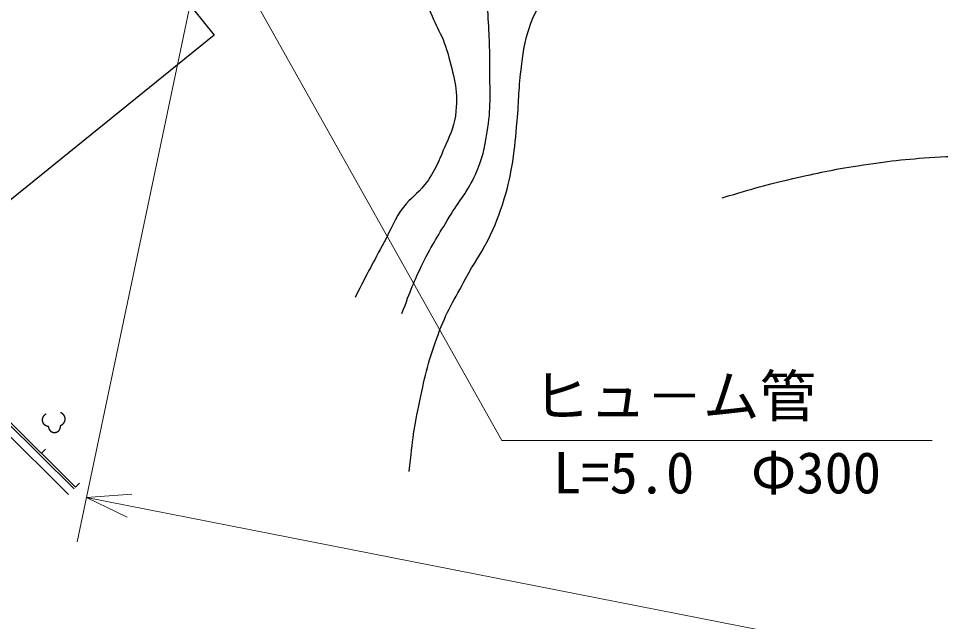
# Model space of a CAD drawing. Units: millimetres, scale not verified. Extents: x 40000 to 680000, y 20000 to 380000.
# Drawn here: x 198084 to 238786, y 264370 to 290999 of the extents above; entities that cross this region are included whole.
import ezdxf
from ezdxf.enums import TextEntityAlignment as Align

# ---------------------------------------------------------------- set-up
doc = ezdxf.new("R2010")
doc.units = ezdxf.units.MM
doc.header["$LTSCALE"] = 1000
doc.layers.add('M-BGD', color=7, linetype='Continuous', lineweight=25)
doc.layers.add('M-STR-HTXT', color=7, linetype='Continuous', lineweight=13)
doc.styles.add('ＭＳ ゴシック', font='')
doc.styles.get('ＭＳ ゴシック').set_extended_font_data('MS Gothic')

msp = doc.modelspace()

# ---------------------------------------------------------------- linework, layer by layer
at = {"layer": 'M-BGD'}
for p, q in [((202835, 295082), (206730, 290266)), ((206730, 290266), (195688, 281337)), ((199274, 273520), (199279, 273523)), ((199279, 273523), (199283, 273526)), ((199283, 273526), (199287, 273529)), ((199287, 273529), (199292, 273531)), ((199292, 273531), (199296, 273534)), ((199296, 273534), (199301, 273537)), ((199943, 273595), (199938, 273596)), ((199948, 273593), (199943, 273595)), ((199953, 273591), (199948, 273593)), ((199958, 273589), (199953, 273591)), ((199963, 273587), (199958, 273589)), ((199968, 273585), (199963, 273587)), ((199973, 273583), (199968, 273585)), ((199977, 273580), (199973, 273583)), ((199982, 273578), (199977, 273580)), ((199987, 273575), (199982, 273578)), ((199991, 273573), (199987, 273575)), ((199996, 273570), (199991, 273573)), ((200000, 273568), (199996, 273570)), ((200005, 273565), (200000, 273568)), ((200009, 273562), (200005, 273565)), ((200014, 273559), (200009, 273562)), ((200018, 273556), (200014, 273559)), ((200022, 273553), (200018, 273556)), ((200027, 273550), (200022, 273553)), ((200031, 273546), (200027, 273550)), ((200035, 273543), (200031, 273546)), ((200039, 273540), (200035, 273543)), ((200043, 273536), (200039, 273540)), ((200047, 273533), (200043, 273536)), ((200051, 273529), (200047, 273533)), ((200055, 273525), (200051, 273529)), ((200058, 273522), (200055, 273525)), ((200062, 273518), (200058, 273522)), ((200537, 270231), (197511, 273236)), ((200607, 270302), (197582, 273307)), ((199146, 273293), (199147, 273298)), ((199146, 273287), (199146, 273293)), ((199146, 273282), (199146, 273287)), ((199146, 273277), (199146, 273282)), ((199146, 273271), (199146, 273277)), ((199146, 273266), (199146, 273271)), ((199146, 273261), (199146, 273266)), ((199146, 273256), (199146, 273261)), ((199147, 273250), (199146, 273256)), ((199147, 273303), (199148, 273308)), ((199147, 273298), (199147, 273303)), ((199147, 273245), (199147, 273250)), ((199148, 273240), (199147, 273245)), ((199148, 273314), (199149, 273319)), ((199148, 273308), (199148, 273314)), ((199149, 273234), (199148, 273240)), ((199149, 273319), (199150, 273324)), ((199149, 273229), (199149, 273234)), ((199150, 273224), (199149, 273229)), ((199150, 273324), (199151, 273329)), ((199151, 273219), (199150, 273224)), ((199151, 273329), (199152, 273334)), ((199152, 273214), (199151, 273219)), ((199152, 273334), (199153, 273340)), ((199153, 273208), (199152, 273214)), ((199153, 273340), (199154, 273345)), ((199154, 273203), (199153, 273208)), ((199154, 273345), (199156, 273350)), ((199156, 273198), (199154, 273203)), ((199156, 273350), (199157, 273355)), ((199157, 273193), (199156, 273198)), ((199157, 273355), (199158, 273360)), ((199159, 273188), (199157, 273193)), ((199158, 273360), (199160, 273365)), ((199160, 273183), (199159, 273188)), ((199160, 273365), (199162, 273370)), ((199162, 273178), (199160, 273183)), ((199162, 273370), (199163, 273375)), ((199164, 273173), (199162, 273178)), ((199163, 273375), (199165, 273380)), ((199165, 273168), (199164, 273173)), ((199165, 273380), (199167, 273385)), ((199167, 273163), (199165, 273168)), ((199167, 273385), (199169, 273390)), ((199169, 273158), (199167, 273163)), ((199169, 273390), (199171, 273395)), ((199171, 273153), (199169, 273158)), ((199171, 273395), (199173, 273400)), ((199174, 273148), (199171, 273153)), ((199173, 273400), (199176, 273404)), ((199176, 273144), (199174, 273148)), ((199176, 273404), (199178, 273409)), ((199178, 273139), (199176, 273144)), ((199178, 273409), (199180, 273414)), ((199181, 273134), (199178, 273139)), ((199180, 273414), (199183, 273419)), ((199183, 273130), (199181, 273134)), ((199183, 273419), (199186, 273423)), ((199186, 273125), (199183, 273130)), ((199186, 273423), (199188, 273428)), ((199189, 273120), (199186, 273125)), ((199188, 273428), (199191, 273432)), ((199191, 273116), (199189, 273120)), ((199191, 273432), (199194, 273437)), ((199194, 273111), (199191, 273116)), ((199194, 273437), (199197, 273441)), ((199197, 273441), (199200, 273446)), ((199200, 273446), (199203, 273450)), ((199203, 273450), (199206, 273454)), ((199206, 273454), (199209, 273458)), ((199209, 273458), (199212, 273462)), ((199212, 273462), (199216, 273467)), ((199216, 273467), (199219, 273471)), ((199219, 273471), (199223, 273475)), ((199223, 273475), (199226, 273478)), ((199226, 273478), (199230, 273482)), ((199230, 273482), (199234, 273486)), ((199234, 273486), (199237, 273490)), ((199237, 273490), (199241, 273493)), ((199241, 273493), (199245, 273497)), ((199245, 273497), (199249, 273501)), ((199249, 273501), (199253, 273504)), ((199253, 273504), (199257, 273507)), ((199257, 273507), (199261, 273511)), ((199261, 273511), (199266, 273514)), ((199266, 273514), (199270, 273517)), ((199270, 273517), (199274, 273520)), ((200066, 273514), (200062, 273518)), ((200069, 273510), (200066, 273514)), ((200073, 273506), (200069, 273510)), ((200069, 273113), (200072, 273117)), ((200072, 273117), (200076, 273121)), ((200076, 273502), (200073, 273506)), ((200079, 273498), (200076, 273502)), ((200076, 273121), (200079, 273125)), ((200083, 273494), (200079, 273498)), ((200079, 273125), (200082, 273129)), ((200082, 273129), (200086, 273134)), ((200086, 273489), (200083, 273494)), ((200089, 273485), (200086, 273489)), ((200086, 273134), (200089, 273138)), ((200092, 273481), (200089, 273485)), ((200089, 273138), (200092, 273142)), ((200095, 273476), (200092, 273481)), ((200092, 273142), (200095, 273147)), ((200098, 273472), (200095, 273476)), ((200095, 273147), (200098, 273151)), ((200101, 273467), (200098, 273472)), ((200098, 273151), (200100, 273156)), ((200100, 273156), (200103, 273160)), ((200103, 273463), (200101, 273467)), ((200106, 273458), (200103, 273463)), ((200103, 273160), (200106, 273165)), ((200109, 273454), (200106, 273458)), ((200106, 273165), (200108, 273169)), ((200108, 273169), (200111, 273174)), ((200111, 273449), (200109, 273454)), ((200113, 273444), (200111, 273449)), ((200111, 273174), (200113, 273179)), ((200116, 273440), (200113, 273444)), ((200113, 273179), (200116, 273183)), ((200118, 273435), (200116, 273440)), ((200116, 273183), (200118, 273188)), ((200120, 273430), (200118, 273435)), ((200118, 273188), (200120, 273193)), ((200122, 273425), (200120, 273430)), ((200120, 273193), (200122, 273198)), ((200124, 273420), (200122, 273425)), ((200122, 273198), (200124, 273203)), ((200126, 273415), (200124, 273420)), ((200124, 273203), (200126, 273208)), ((200128, 273410), (200126, 273415)), ((200126, 273208), (200128, 273213)), ((200129, 273405), (200128, 273410)), ((200128, 273213), (200129, 273218)), ((200131, 273400), (200129, 273405)), ((200129, 273218), (200131, 273223)), ((200133, 273395), (200131, 273400)), ((200131, 273223), (200132, 273228)), ((200132, 273228), (200134, 273233)), ((200134, 273390), (200133, 273395)), ((200135, 273385), (200134, 273390)), ((200134, 273233), (200135, 273238)), ((200137, 273380), (200135, 273385)), ((200135, 273238), (200136, 273243)), ((200136, 273243), (200138, 273248)), ((200138, 273375), (200137, 273380)), ((200139, 273369), (200138, 273375)), ((200138, 273248), (200139, 273254)), ((200140, 273364), (200139, 273369)), ((200139, 273254), (200140, 273259)), ((200141, 273359), (200140, 273364)), ((200140, 273259), (200141, 273264)), ((200141, 273354), (200141, 273359)), ((200142, 273348), (200141, 273354)), ((200141, 273269), (200142, 273275)), ((200141, 273264), (200141, 273269)), ((200143, 273343), (200142, 273348)), ((200142, 273275), (200143, 273280)), ((200143, 273338), (200143, 273343)), ((200144, 273333), (200143, 273338)), ((200143, 273285), (200144, 273290)), ((200143, 273280), (200143, 273285)), ((200144, 273327), (200144, 273333)), ((200144, 273322), (200144, 273327)), ((200144, 273317), (200144, 273322)), ((200144, 273312), (200144, 273317)), ((200144, 273306), (200144, 273312)), ((200144, 273301), (200144, 273306)), ((200144, 273296), (200144, 273301)), ((200144, 273290), (200144, 273296)), ((200290, 269982), (197263, 272989)), ((199197, 273107), (199194, 273111)), ((199200, 273103), (199197, 273107)), ((199203, 273098), (199200, 273103)), ((199206, 273094), (199203, 273098)), ((199209, 273090), (199206, 273094)), ((199213, 273086), (199209, 273090)), ((199216, 273082), (199213, 273086)), ((199220, 273078), (199216, 273082)), ((199223, 273074), (199220, 273078)), ((199227, 273070), (199223, 273074)), ((199230, 273066), (199227, 273070)), ((199234, 273062), (199230, 273066)), ((199238, 273058), (199234, 273062)), ((199242, 273055), (199238, 273058)), ((199246, 273051), (199242, 273055)), ((199250, 273048), (199246, 273051)), ((199254, 273044), (199250, 273048)), ((199258, 273041), (199254, 273044)), ((199262, 273038), (199258, 273041)), ((199266, 273035), (199262, 273038)), ((199270, 273031), (199266, 273035)), ((199275, 273028), (199270, 273031)), ((199279, 273025), (199275, 273028)), ((199283, 273022), (199279, 273025)), ((199288, 273020), (199283, 273022)), ((199292, 273017), (199288, 273020)), ((199297, 273014), (199292, 273017)), ((199302, 273012), (199297, 273014)), ((199306, 273009), (199302, 273012)), ((199311, 273007), (199306, 273009)), ((199316, 273004), (199311, 273007)), ((199321, 273002), (199316, 273004)), ((199325, 273000), (199321, 273002)), ((199330, 272998), (199325, 273000)), ((199335, 272996), (199330, 272998)), ((199340, 272994), (199335, 272996)), ((199345, 272992), (199340, 272994)), ((199350, 272990), (199345, 272992)), ((199355, 272989), (199350, 272990)), ((199360, 272987), (199355, 272989)), ((199365, 272986), (199360, 272987)), ((199370, 272984), (199365, 272986)), ((199376, 272983), (199370, 272984)), ((199381, 272982), (199376, 272983)), ((199386, 272981), (199381, 272982)), ((199391, 272980), (199386, 272981)), ((199396, 272979), (199391, 272980)), ((199402, 272978), (199396, 272979)), ((199407, 272977), (199402, 272978)), ((199938, 273027), (199943, 273029)), ((199943, 273029), (199948, 273030)), ((199948, 273030), (199953, 273032)), ((199953, 273032), (199958, 273034)), ((199958, 273034), (199963, 273036)), ((199963, 273036), (199967, 273038)), ((199967, 273038), (199972, 273041)), ((199972, 273041), (199977, 273043)), ((199977, 273043), (199982, 273045)), ((199982, 273045), (199986, 273048)), ((199986, 273048), (199991, 273050)), ((199991, 273050), (199996, 273053)), ((199996, 273053), (200000, 273056)), ((200000, 273056), (200005, 273058)), ((200005, 273058), (200009, 273061)), ((200009, 273061), (200014, 273064)), ((200014, 273064), (200018, 273067)), ((200018, 273067), (200022, 273070)), ((200022, 273070), (200026, 273074)), ((200026, 273074), (200031, 273077)), ((200031, 273077), (200035, 273080)), ((200035, 273080), (200039, 273083)), ((200039, 273083), (200043, 273087)), ((200043, 273087), (200047, 273090)), ((200047, 273090), (200051, 273094)), ((200051, 273094), (200054, 273098)), ((200054, 273098), (200058, 273101)), ((200058, 273101), (200062, 273105)), ((200062, 273105), (200065, 273109)), ((200065, 273109), (200069, 273113)), ((199095, 271804), (199271, 271981)), ((200607, 270302), (200783, 270479))]:
    msp.add_line(p, q, dxfattribs=at)
for points in [[(199407, 272977), (199407, 272973), (199407, 272968), (199408, 272963), (199408, 272959), (199409, 272954), (199409, 272949), (199410, 272945), (199411, 272940), (199411, 272935), (199412, 272931), (199413, 272926), (199415, 272922), (199416, 272917), (199417, 272912), (199418, 272908), (199420, 272903), (199421, 272899), (199423, 272895), (199424, 272890), (199426, 272886), (199428, 272881), (199430, 272877), (199432, 272873), (199434, 272869), (199436, 272864), (199438, 272860), (199440, 272856), (199443, 272852), (199445, 272848), (199448, 272844), (199450, 272840), (199453, 272836), (199455, 272832), (199458, 272828), (199461, 272825), (199464, 272821), (199467, 272817), (199470, 272813), (199473, 272810), (199476, 272806), (199479, 272803), (199483, 272800), (199486, 272796), (199489, 272793), (199493, 272790), (199496, 272787), (199500, 272783), (199503, 272780), (199507, 272777), (199511, 272775), (199514, 272772), (199518, 272769), (199522, 272766), (199526, 272764), (199530, 272761), (199534, 272758), (199538, 272756), (199542, 272754), (199546, 272751), (199550, 272749), (199555, 272747), (199559, 272745), (199563, 272743), (199567, 272741), (199572, 272739), (199576, 272737), (199581, 272736), (199585, 272734), (199589, 272733), (199594, 272731), (199598, 272730), (199603, 272729), (199607, 272727), (199612, 272726), (199617, 272725), (199621, 272724), (199626, 272723), (199631, 272723), (199635, 272722), (199640, 272721), (199645, 272721), (199649, 272720), (199654, 272720), (199659, 272719), (199663, 272719), (199668, 272719), (199673, 272719), (199677, 272719), (199682, 272719), (199687, 272719), (199692, 272720), (199696, 272720), (199701, 272720), (199706, 272721), (199710, 272721), (199715, 272722), (199720, 272723), (199724, 272724), (199729, 272725), (199733, 272726), (199738, 272727), (199743, 272728), (199747, 272729), (199752, 272731), (199756, 272732), (199761, 272734), (199765, 272735), (199769, 272737), (199774, 272738), (199778, 272740), (199783, 272742), (199787, 272744), (199791, 272746), (199795, 272748), (199799, 272750), (199804, 272753), (199808, 272755), (199812, 272757), (199816, 272760), (199820, 272762), (199824, 272765), (199828, 272768), (199831, 272770), (199835, 272773), (199839, 272776), (199843, 272779), (199846, 272782), (199850, 272785), (199853, 272788), (199857, 272791), (199860, 272795), (199863, 272798), (199867, 272801), (199870, 272805), (199873, 272808), (199876, 272812), (199879, 272815), (199882, 272819), (199885, 272823), (199888, 272827), (199891, 272830), (199894, 272834), (199896, 272838), (199899, 272842), (199901, 272846), (199904, 272850), (199906, 272854), (199908, 272858), (199911, 272862), (199913, 272867), (199915, 272871), (199917, 272875), (199919, 272879), (199921, 272884), (199922, 272888), (199924, 272893), (199926, 272897), (199927, 272901), (199929, 272906), (199930, 272910), (199931, 272915), (199932, 272920), (199934, 272924), (199935, 272929), (199936, 272933), (199937, 272938), (199937, 272943), (199938, 272947), (199939, 272952), (199939, 272957), (199940, 272961), (199940, 272966), (199940, 272971), (199941, 272975), (199941, 272980), (199941, 272985), (199941, 272990), (199941, 272994), (199941, 272999), (199940, 273004), (199940, 273008), (199940, 273013), (199939, 273018)], [(199938, 273027), (199938, 273022), (199939, 273018)]]:
    msp.add_lwpolyline(points, dxfattribs=at)
for points, knots in [([(222192, 301383), (221481, 300990), (221299, 300887), (220731, 300563), (219915, 300097), (219449, 299848), (218657, 299343), (218196, 299049), (217911, 298909), (217518, 298529), (216998, 298028), (216837, 297624), (216501, 296984), (216218, 296446), (216098, 296115), (215973, 295520), (215809, 294742), (215865, 294281), (215891, 293487), (215914, 292782), (215956, 292380), (216135, 291697), (216374, 290787), (216793, 290371), (217030, 289460), (217285, 288482), (217498, 287904), (217396, 286898), (217336, 286303), (217189, 285982), (216949, 285434), (216632, 284712), (216488, 284274), (216013, 283645), (215695, 283223), (215390, 283095), (215078, 282669), (214670, 282113), (214553, 281729), (214224, 281123), (213710, 280178), (213555, 279869), (212943, 278683)], [0, 0, 0, 0, 1, 1, 1, 2, 2, 2, 3, 3, 3, 4, 4, 4, 5, 5, 5, 6, 6, 6, 7, 7, 7, 8, 8, 8, 9, 9, 9, 10, 10, 10, 11, 11, 11, 12, 12, 12, 13, 13, 13, 14, 14, 14, 14]), ([(215012, 277965), (215405, 279028), (215522, 279350), (215939, 280196), (216343, 281015), (216634, 281440), (217099, 282225), (217539, 282968), (217904, 283321), (218258, 284109), (218571, 284805), (218656, 285239), (218779, 285992), (218951, 287043), (218890, 287651), (218895, 288716), (218900, 289747), (218850, 290323), (218808, 291353), (218779, 292089), (218688, 292501), (218721, 293237), (218746, 293796), (218725, 294133), (218924, 294657), (219170, 295302), (219370, 295668), (219852, 296163), (220333, 296659), (220754, 296756), (221358, 297091), (221956, 297421), (222280, 297643), (222923, 297873), (223694, 298149), (224172, 298150), (224981, 298279), (226161, 298467), (226832, 298507), (228023, 298598), (229956, 298744), (230631, 298706), (232985, 298677)], [0, 0, 0, 0, 1, 1, 1, 2, 2, 2, 3, 3, 3, 4, 4, 4, 5, 5, 5, 6, 6, 6, 7, 7, 7, 8, 8, 8, 9, 9, 9, 10, 10, 10, 11, 11, 11, 12, 12, 12, 13, 13, 13, 14, 14, 14, 14]), ([(215335, 270995), (215494, 272465), (215539, 272908), (215796, 274112), (216044, 275271), (216196, 275924), (216604, 277036), (216980, 278059), (217322, 278578), (217836, 279538), (218189, 280197), (218463, 280524), (218798, 281192), (219145, 281886), (219297, 282299), (219529, 283039), (219724, 283663), (219793, 284026), (219900, 284670), (220016, 285368), (220028, 285766), (220096, 286470), (220187, 287410), (220158, 287945), (220293, 288880), (220388, 289541), (220399, 289928), (220620, 290559), (220851, 291221), (221055, 291571), (221449, 292152), (222006, 292973), (222348, 293425), (223063, 294115), (223508, 294544), (223781, 294769), (224306, 295096), (224785, 295394), (225073, 295547), (225614, 295707), (226354, 295925), (226807, 295893), (227577, 295925), (228719, 295973), (229366, 295956), (230500, 295816), (231558, 295685), (232146, 295563), (233183, 295314), (234383, 295026), (235018, 294725), (236215, 294420), (237516, 294088), (238259, 293958), (239574, 293678), (240935, 293389), (241704, 293259), (243063, 292959), (244764, 292583), (245714, 292355), (247404, 291933), (249132, 291502), (250082, 291191), (251810, 290756), (253966, 290212), (255194, 289992), (257350, 289447), (259233, 288971), (260277, 288660), (262148, 288138), (263122, 287867), (263653, 287661), (264635, 287419), (265056, 287314), (265298, 287282), (265725, 287200), (267084, 286940), (267839, 286742), (269215, 286590), (270079, 286494), (270574, 286508), (271440, 286590), (272385, 286679), (272746, 286786), (273821, 287081)], [0, 0, 0, 0, 1, 1, 1, 2, 2, 2, 3, 3, 3, 4, 4, 4, 5, 5, 5, 6, 6, 6, 7, 7, 7, 8, 8, 8, 9, 9, 9, 10, 10, 10, 11, 11, 11, 12, 12, 12, 13, 13, 13, 14, 14, 14, 15, 15, 15, 16, 16, 16, 17, 17, 17, 18, 18, 18, 19, 19, 19, 20, 20, 20, 21, 21, 21, 22, 22, 22, 23, 23, 23, 24, 24, 24, 25, 25, 25, 26, 26, 26, 27, 27, 27, 28, 28, 28, 28]), ([(229153, 283081), (230627, 283517), (231037, 283642), (232265, 283926), (233379, 284183), (234006, 284320), (235137, 284493), (236458, 284695), (237204, 284790), (238538, 284871), (239894, 284953), (240659, 284968), (242015, 284908), (243170, 284857), (243817, 284793), (244963, 284644), (246521, 284442), (247385, 284273), (248932, 284001), (250204, 283778), (250914, 283643), (252182, 283397), (253779, 283087), (254663, 282855), (256264, 282565), (259218, 282031), (260870, 281656), (263860, 281394), (265538, 281246), (266485, 281276), (268169, 281242), (268553, 281235), (268768, 281240), (269152, 281242), (271559, 281258), (272913, 281193), (275312, 281394), (276299, 281476), (276836, 281652), (277807, 281847), (278635, 282013), (279089, 282163), (279923, 282301), (280875, 282457), (281415, 282576), (282380, 282565), (283876, 282548), (284701, 282292), (286197, 282225), (286610, 282206), (286747, 282197), (287255, 282187)], [0, 0, 0, 0, 1, 1, 1, 2, 2, 2, 3, 3, 3, 4, 4, 4, 5, 5, 5, 6, 6, 6, 7, 7, 7, 8, 8, 8, 9, 9, 9, 10, 10, 10, 11, 11, 11, 12, 12, 12, 13, 13, 13, 14, 14, 14, 15, 15, 15, 16, 16, 16, 17, 17, 17, 17])]:
    msp.add_open_spline(points, degree=3, knots=knots, dxfattribs=at)
at = {"layer": 'M-STR-HTXT'}
for p, q in [((219419, 272361), (200418, 306219)), ((208091, 303125), (200674, 267897)), ((219419, 272361), (238419, 272361)), ((203082, 269989), (201086, 269854)), ((201086, 269854), (341547, 242226)), ((201086, 269854), (202882, 268974))]:
    msp.add_line(p, q, dxfattribs=at)

# ---------------------------------------------------------------- texts
at = {"layer": 'M-STR-HTXT', "style": 'ＭＳ ゴシック'}
msp.add_text('ヒュ－ム管', height=1833, dxfattribs=at).set_placement((220794, 272861), align=Align.BOTTOM_LEFT)
msp.add_text('L=5.0\u3000Φ300', height=1833, dxfattribs=at).set_placement((228919, 271861), align=Align.TOP_CENTER)

doc.saveas('drawing.dxf')
